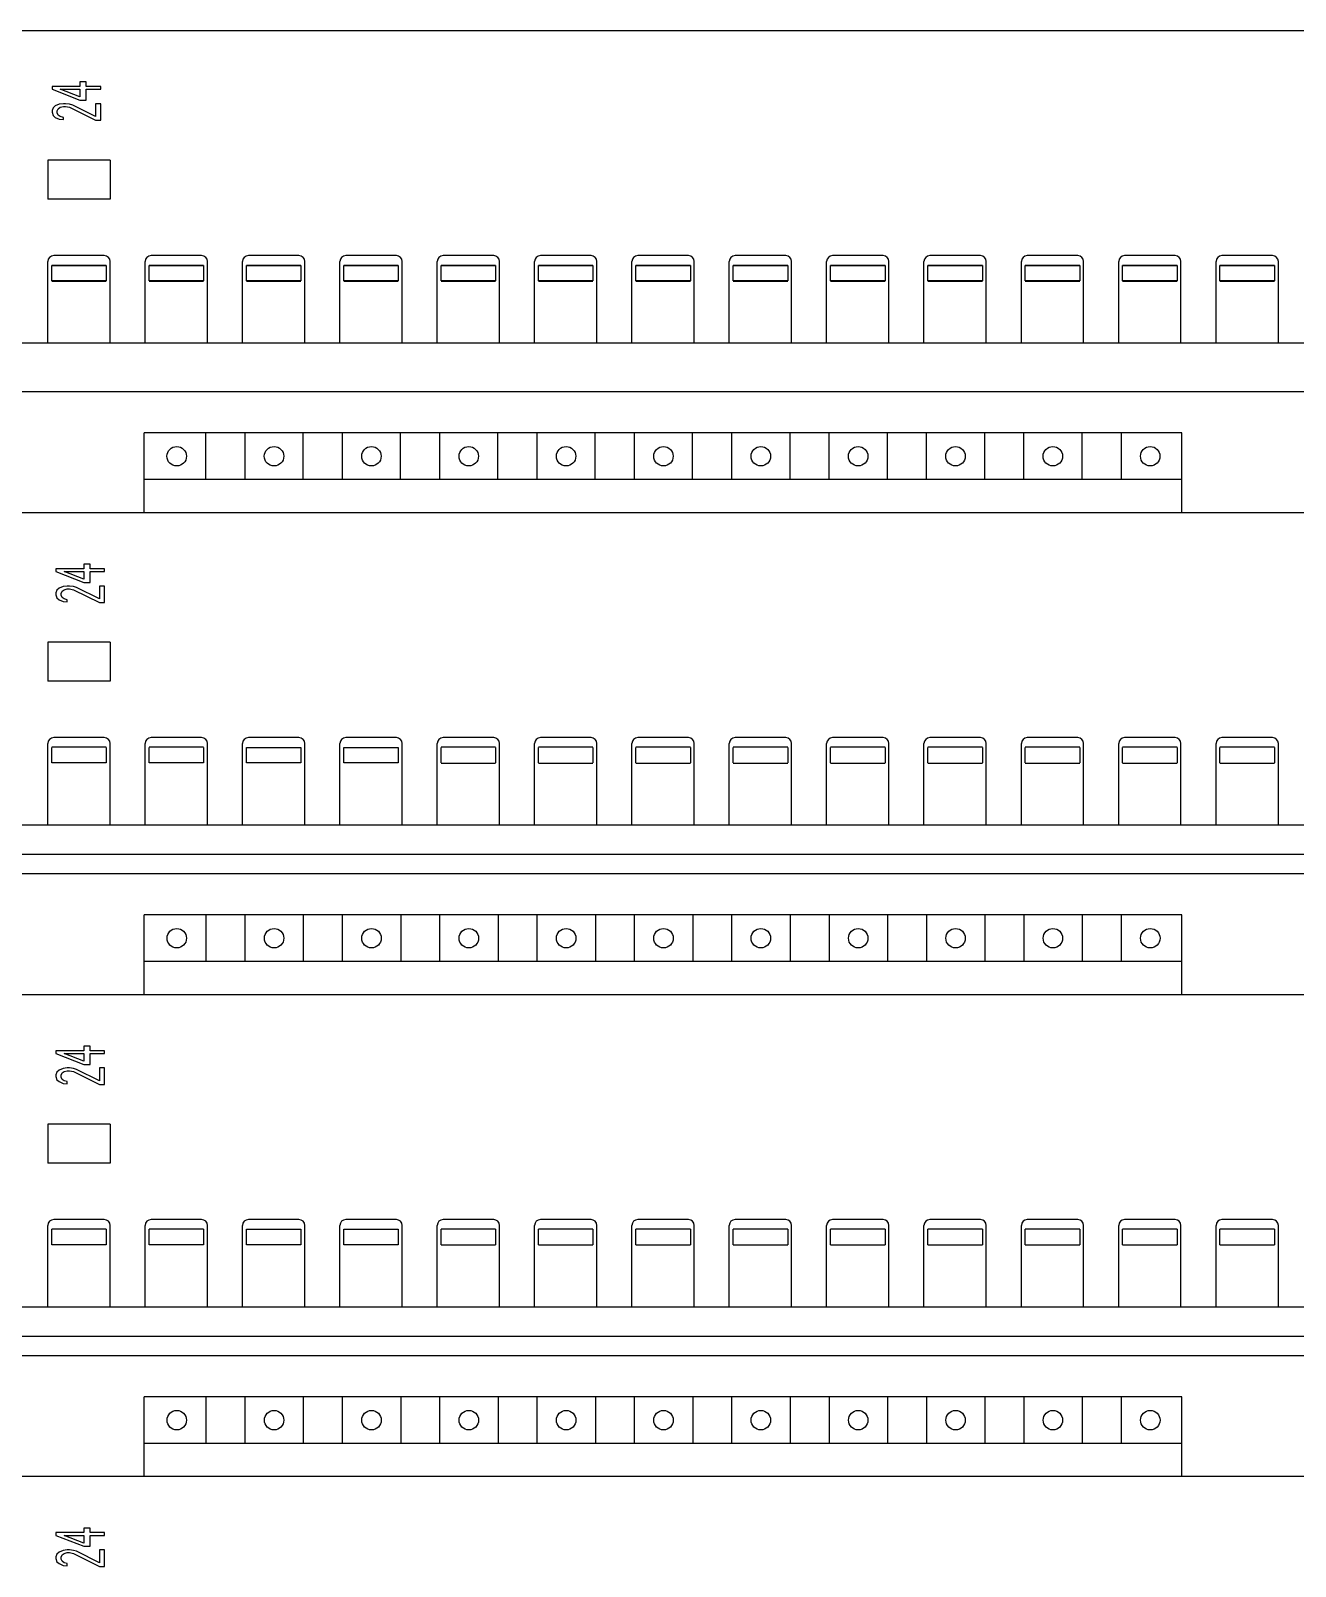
# Model space of a CAD drawing. Extents: x 10 to 610, y -247 to 1644.
# Drawn here: x 235.41 to 247.49, y 121.6 to 136.27 of the extents above; entities that cross this region are included whole.
import ezdxf

# ---------------------------------------------------------------- set-up
doc = ezdxf.new("R2010")
doc.units = 0
doc.header["$LTSCALE"] = 5
doc.header["$MEASUREMENT"] = 0
doc.layers.get('0').update_dxf_attribs({"linetype": 'CONTINUOUS'})

# ---------------------------------------------------------------- blocks, each defined once
blk = doc.blocks.new('L50')
at = {"color": 7, "linetype": 'Continuous'}
for p, q in [((285.5, 239.401), (-1.5, 239.401)), ((141.83, 236.779), (141.511, 236.779)), ((141.511, 236.779), (141.511, 236.545)), ((141.83, 236.545), (141.83, 236.779)), ((141.511, 236.545), (140.075, 236.545)), ((140.075, 236.545), (140.075, 236.405)), ((140.075, 236.405), (141.511, 235.843)), ((141.511, 236.007), (140.5, 236.405)), ((140.5, 236.405), (141.511, 236.405)), ((141.511, 236.405), (141.511, 236.007)), ((141.511, 235.843), (141.83, 235.843)), ((142.575, 236.545), (141.83, 236.545)), ((141.83, 236.405), (142.575, 236.405)), ((141.83, 235.843), (141.83, 236.405)), ((142.575, 236.405), (142.575, 236.545)), ((140.128, 235.445), (140.075, 235.305)), ((140.075, 235.305), (140.075, 235.212)), ((140.075, 235.212), (140.128, 235.048)), ((140.234, 235.539), (140.128, 235.445)), ((140.128, 235.048), (140.234, 234.954)), ((140.447, 235.633), (140.234, 235.539)), ((140.341, 235.282), (140.394, 235.399)), ((140.341, 235.188), (140.341, 235.282)), ((140.394, 235.071), (140.341, 235.188)), ((140.394, 235.399), (140.5, 235.469)), ((140.5, 235.001), (140.394, 235.071)), ((140.66, 235.656), (140.447, 235.633)), ((140.5, 235.469), (140.66, 235.516)), ((140.66, 234.954), (140.5, 235.001)), ((140.766, 235.656), (140.66, 235.656)), ((140.66, 235.516), (140.766, 235.516)), ((140.979, 235.633), (140.766, 235.656)), ((140.766, 235.516), (140.979, 235.469)), ((141.138, 235.586), (140.979, 235.633)), ((140.979, 235.469), (142.309, 234.814)), ((142.309, 235.001), (141.138, 235.586)), ((142.575, 235.656), (142.309, 235.656)), ((142.309, 235.656), (142.309, 235.001)), ((142.575, 234.814), (142.575, 235.656)), ((140.234, 234.954), (140.44, 234.864)), ((140.447, 234.861), (140.66, 234.837)), ((140.66, 234.837), (140.66, 234.954)), ((142.309, 234.814), (142.575, 234.814)), ((143.06, 232.751), (139.86, 232.751)), ((139.86, 232.751), (139.86, 230.751)), ((143.06, 232.751), (143.06, 230.751)), ((143.06, 230.751), (139.86, 230.751)), ((139.86, 223.351), (139.86, 227.551)), ((140.06, 227.371), (142.86, 227.371)), ((140.06, 227.351), (142.86, 227.351)), ((140.06, 226.551), (140.06, 227.351)), ((142.76, 227.851), (140.16, 227.851)), ((142.86, 227.351), (142.86, 226.551)), ((143.06, 223.351), (143.06, 227.551)), ((144.86, 223.351), (144.86, 227.551)), ((145.06, 227.371), (147.86, 227.371)), ((145.06, 227.351), (147.86, 227.351)), ((145.06, 226.551), (145.06, 227.351)), ((147.76, 227.851), (145.16, 227.851)), ((147.86, 227.351), (147.86, 226.551)), ((148.06, 223.351), (148.06, 227.551)), ((149.86, 223.351), (149.86, 227.551)), ((150.06, 227.371), (152.86, 227.371)), ((150.06, 227.351), (152.86, 227.351)), ((150.06, 226.551), (150.06, 227.351)), ((152.76, 227.851), (150.16, 227.851)), ((152.86, 227.351), (152.86, 226.551)), ((153.06, 223.351), (153.06, 227.551)), ((154.86, 223.351), (154.86, 227.551)), ((155.06, 227.371), (157.86, 227.371)), ((155.06, 227.351), (157.86, 227.351)), ((155.06, 226.551), (155.06, 227.351)), ((157.76, 227.851), (155.16, 227.851)), ((157.86, 227.351), (157.86, 226.551)), ((158.06, 223.351), (158.06, 227.551)), ((159.86, 223.351), (159.86, 227.551)), ((160.06, 227.371), (162.86, 227.371)), ((160.06, 227.351), (162.86, 227.351)), ((160.06, 226.551), (160.06, 227.351)), ((162.76, 227.851), (160.16, 227.851)), ((161.155, 227.351), (161.155, 227.371)), ((162.86, 227.351), (162.86, 226.551)), ((163.06, 223.351), (163.06, 227.551)), ((164.86, 223.351), (164.86, 227.551)), ((165.06, 227.371), (167.86, 227.371)), ((165.06, 227.351), (167.86, 227.351)), ((165.06, 226.551), (165.06, 227.351)), ((167.76, 227.851), (165.16, 227.851)), ((167.86, 227.351), (167.86, 226.551)), ((168.06, 223.351), (168.06, 227.551)), ((169.86, 223.351), (169.86, 227.551)), ((170.06, 227.371), (172.86, 227.371)), ((170.06, 227.351), (172.86, 227.351)), ((170.06, 226.551), (170.06, 227.351)), ((172.76, 227.851), (170.16, 227.851)), ((172.86, 227.351), (172.86, 226.551)), ((173.06, 223.351), (173.06, 227.551)), ((174.86, 223.351), (174.86, 227.551)), ((175.06, 227.371), (177.86, 227.371)), ((175.06, 227.351), (177.86, 227.351)), ((175.06, 226.551), (175.06, 227.351)), ((177.76, 227.851), (175.16, 227.851)), ((177.86, 227.351), (177.86, 226.551)), ((178.06, 223.351), (178.06, 227.551)), ((179.86, 223.351), (179.86, 227.551)), ((180.06, 227.371), (182.86, 227.371)), ((180.06, 227.351), (182.86, 227.351)), ((180.06, 226.551), (180.06, 227.351)), ((182.76, 227.851), (180.16, 227.851)), ((182.86, 227.351), (182.86, 226.551)), ((183.06, 223.351), (183.06, 227.551)), ((184.86, 223.351), (184.86, 227.551)), ((185.06, 227.371), (187.86, 227.371)), ((185.06, 227.351), (187.86, 227.351)), ((185.06, 226.551), (185.06, 227.351)), ((187.76, 227.851), (185.16, 227.851)), ((187.86, 227.351), (187.86, 226.551)), ((188.06, 223.351), (188.06, 227.551)), ((189.86, 223.351), (189.86, 227.551)), ((190.06, 227.371), (192.86, 227.371)), ((190.06, 227.351), (192.86, 227.351)), ((190.06, 226.551), (190.06, 227.351)), ((192.76, 227.851), (190.16, 227.851)), ((191.155, 227.351), (191.155, 227.371)), ((192.86, 227.351), (192.86, 226.551)), ((193.06, 223.351), (193.06, 227.551)), ((194.86, 223.351), (194.86, 227.551)), ((195.06, 227.371), (197.86, 227.371)), ((195.06, 227.351), (197.86, 227.351)), ((195.06, 226.551), (195.06, 227.351)), ((197.76, 227.851), (195.16, 227.851)), ((197.86, 227.351), (197.86, 226.551)), ((198.06, 223.351), (198.06, 227.551)), ((199.86, 223.351), (199.86, 227.551)), ((200.06, 227.371), (202.86, 227.371)), ((200.06, 227.351), (202.86, 227.351)), ((200.06, 226.551), (200.06, 227.351)), ((202.76, 227.851), (200.16, 227.851)), ((202.86, 227.351), (202.86, 226.551)), ((203.06, 223.351), (203.06, 227.551)), ((142.86, 226.551), (140.06, 226.551)), ((142.86, 226.531), (140.06, 226.531)), ((147.86, 226.551), (145.06, 226.551)), ((147.86, 226.531), (145.06, 226.531)), ((152.86, 226.551), (150.06, 226.551)), ((152.86, 226.531), (150.06, 226.531)), ((157.86, 226.551), (155.06, 226.551)), ((157.86, 226.531), (155.06, 226.531)), ((162.86, 226.551), (160.06, 226.551)), ((162.86, 226.531), (160.06, 226.531)), ((167.86, 226.551), (165.06, 226.551)), ((167.86, 226.531), (165.06, 226.531)), ((172.86, 226.551), (170.06, 226.551)), ((172.86, 226.531), (170.06, 226.531)), ((177.86, 226.551), (175.06, 226.551)), ((177.86, 226.531), (175.06, 226.531)), ((182.86, 226.551), (180.06, 226.551)), ((182.86, 226.531), (180.06, 226.531)), ((187.86, 226.551), (185.06, 226.551)), ((187.86, 226.531), (185.06, 226.531)), ((192.86, 226.551), (190.06, 226.551)), ((192.86, 226.531), (190.06, 226.531)), ((197.86, 226.551), (195.06, 226.551)), ((197.86, 226.531), (195.06, 226.531)), ((202.86, 226.551), (200.06, 226.551)), ((202.86, 226.531), (200.06, 226.531)), ((271.96, 223.351), (22.6, 223.351)), ((268.96, 220.851), (11.93, 220.851)), ((198.1, 218.751), (144.8, 218.751)), ((144.8, 214.651), (144.8, 218.751)), ((147.979, 216.351), (147.979, 218.751)), ((149.979, 218.751), (149.979, 216.351)), ((152.979, 216.351), (152.979, 218.751)), ((154.979, 218.751), (154.979, 216.351)), ((157.979, 216.351), (157.979, 218.751)), ((159.979, 218.751), (159.979, 216.351)), ((162.979, 216.351), (162.979, 218.751)), ((164.979, 218.751), (164.979, 216.351)), ((167.979, 216.351), (167.979, 218.751)), ((169.979, 218.751), (169.979, 216.351)), ((172.979, 216.351), (172.979, 218.751)), ((174.979, 218.751), (174.979, 216.351)), ((177.979, 216.351), (177.979, 218.751)), ((179.979, 218.751), (179.979, 216.351)), ((182.979, 216.351), (182.979, 218.751)), ((184.979, 218.751), (184.979, 216.351)), ((187.979, 216.351), (187.979, 218.751)), ((189.979, 218.751), (189.979, 216.351)), ((192.979, 216.351), (192.979, 218.751)), ((194.979, 218.751), (194.979, 216.351)), ((198.1, 214.651), (198.1, 218.751)), ((198.1, 216.351), (144.8, 216.351)), ((285.5, 214.651), (-1.5, 214.651)), ((285.5, 214.649), (-1.5, 214.649)), ((141.712, 211.773), (140.276, 211.773)), ((140.276, 211.773), (140.276, 211.633)), ((140.276, 211.633), (141.712, 211.071)), ((141.712, 211.235), (140.701, 211.633)), ((140.701, 211.633), (141.712, 211.633)), ((142.031, 212.007), (141.712, 212.007)), ((141.712, 212.007), (141.712, 211.773)), ((141.712, 211.633), (141.712, 211.235)), ((142.031, 211.773), (142.031, 212.007)), ((142.776, 211.773), (142.031, 211.773)), ((142.031, 211.633), (142.776, 211.633)), ((142.031, 211.071), (142.031, 211.633)), ((142.776, 211.633), (142.776, 211.773)), ((140.329, 210.673), (140.276, 210.533)), ((140.435, 210.767), (140.329, 210.673)), ((140.648, 210.861), (140.435, 210.767)), ((140.542, 210.51), (140.595, 210.627)), ((140.595, 210.627), (140.701, 210.697)), ((140.861, 210.884), (140.648, 210.861)), ((140.701, 210.697), (140.861, 210.744)), ((140.967, 210.884), (140.861, 210.884)), ((140.861, 210.744), (140.967, 210.744)), ((141.18, 210.861), (140.967, 210.884)), ((140.967, 210.744), (141.18, 210.697)), ((141.34, 210.814), (141.18, 210.861)), ((141.18, 210.697), (142.51, 210.042)), ((142.51, 210.229), (141.34, 210.814)), ((141.712, 211.071), (142.031, 211.071)), ((142.776, 210.884), (142.51, 210.884)), ((142.51, 210.884), (142.51, 210.229)), ((142.776, 210.042), (142.776, 210.884)), ((140.276, 210.533), (140.276, 210.44)), ((140.276, 210.44), (140.329, 210.276)), ((140.329, 210.276), (140.435, 210.182)), ((140.435, 210.182), (140.641, 210.092)), ((140.542, 210.416), (140.542, 210.51)), ((140.595, 210.299), (140.542, 210.416)), ((140.701, 210.229), (140.595, 210.299)), ((140.648, 210.089), (140.861, 210.065)), ((140.861, 210.182), (140.701, 210.229)), ((140.861, 210.065), (140.861, 210.182)), ((142.51, 210.042), (142.776, 210.042)), ((143.06, 207.999), (139.86, 207.999)), ((139.86, 207.999), (139.86, 205.999)), ((143.06, 207.999), (143.06, 205.999)), ((143.06, 205.999), (139.86, 205.999)), ((139.86, 198.599), (139.86, 202.799)), ((142.76, 203.099), (140.16, 203.099)), ((143.06, 198.599), (143.06, 202.799)), ((144.86, 198.599), (144.86, 202.799)), ((147.76, 203.099), (145.16, 203.099)), ((148.06, 198.599), (148.06, 202.799)), ((149.86, 198.599), (149.86, 202.799)), ((152.76, 203.099), (150.16, 203.099)), ((153.06, 198.599), (153.06, 202.799)), ((154.86, 198.599), (154.86, 202.799)), ((157.76, 203.099), (155.16, 203.099)), ((158.06, 198.599), (158.06, 202.799)), ((159.86, 198.599), (159.86, 202.799)), ((162.76, 203.099), (160.16, 203.099)), ((163.06, 198.599), (163.06, 202.799)), ((164.86, 198.599), (164.86, 202.799)), ((167.76, 203.099), (165.16, 203.099)), ((168.06, 198.599), (168.06, 202.799)), ((169.86, 198.599), (169.86, 202.799)), ((172.76, 203.099), (170.16, 203.099)), ((173.06, 198.599), (173.06, 202.799)), ((174.86, 198.599), (174.86, 202.799)), ((177.76, 203.099), (175.16, 203.099)), ((178.06, 198.599), (178.06, 202.799)), ((179.86, 198.599), (179.86, 202.799)), ((182.76, 203.099), (180.16, 203.099)), ((183.06, 198.599), (183.06, 202.799)), ((184.86, 198.599), (184.86, 202.799)), ((187.76, 203.099), (185.16, 203.099)), ((188.06, 198.599), (188.06, 202.799)), ((189.86, 198.599), (189.86, 202.799)), ((192.76, 203.099), (190.16, 203.099)), ((193.06, 198.599), (193.06, 202.799)), ((194.86, 198.599), (194.86, 202.799)), ((197.76, 203.099), (195.16, 203.099)), ((198.06, 198.599), (198.06, 202.799)), ((199.86, 198.599), (199.86, 202.799)), ((202.76, 203.099), (200.16, 203.099)), ((203.06, 198.599), (203.06, 202.799)), ((140.06, 202.619), (142.86, 202.619)), ((140.06, 201.799), (140.06, 202.599)), ((142.86, 202.599), (142.86, 201.799)), ((145.06, 202.619), (147.86, 202.619)), ((145.06, 201.799), (145.06, 202.599)), ((147.86, 202.599), (147.86, 201.799)), ((150.06, 202.599), (152.86, 202.599)), ((150.06, 201.799), (150.06, 202.599)), ((152.86, 202.599), (152.86, 201.799)), ((155.06, 202.599), (157.86, 202.599)), ((155.06, 201.799), (155.06, 202.599)), ((157.86, 202.599), (157.86, 201.799)), ((160.06, 202.619), (162.86, 202.619)), ((160.06, 201.799), (160.06, 202.599)), ((162.86, 202.599), (162.86, 201.799)), ((165.06, 202.619), (167.86, 202.619)), ((165.06, 201.799), (165.06, 202.599)), ((167.86, 202.599), (167.86, 201.799)), ((170.06, 202.619), (172.86, 202.619)), ((170.06, 201.799), (170.06, 202.599)), ((172.86, 202.599), (172.86, 201.799)), ((175.06, 202.619), (177.86, 202.619)), ((175.06, 201.799), (175.06, 202.599)), ((177.86, 202.599), (177.86, 201.799)), ((180.06, 202.619), (182.86, 202.619)), ((180.06, 201.799), (180.06, 202.599)), ((182.86, 202.599), (182.86, 201.799)), ((185.06, 202.619), (187.86, 202.619)), ((185.06, 201.799), (185.06, 202.599)), ((187.86, 202.599), (187.86, 201.799)), ((190.06, 202.619), (192.86, 202.619)), ((190.06, 201.799), (190.06, 202.599)), ((192.86, 202.599), (192.86, 201.799)), ((195.06, 202.619), (197.86, 202.619)), ((195.06, 201.799), (195.06, 202.599)), ((197.86, 202.599), (197.86, 201.799)), ((200.06, 202.619), (202.86, 202.619)), ((200.06, 201.799), (200.06, 202.599)), ((202.86, 202.599), (202.86, 201.799)), ((142.86, 201.799), (140.06, 201.799)), ((147.86, 201.799), (145.06, 201.799)), ((152.86, 201.799), (150.06, 201.799)), ((157.86, 201.799), (155.06, 201.799)), ((162.86, 201.779), (160.06, 201.779)), ((167.86, 201.779), (165.06, 201.779)), ((172.86, 201.779), (170.06, 201.779)), ((177.86, 201.779), (175.06, 201.779)), ((182.86, 201.779), (180.06, 201.779)), ((187.86, 201.779), (185.06, 201.779)), ((192.86, 201.779), (190.06, 201.779)), ((197.86, 201.779), (195.06, 201.779)), ((202.86, 201.779), (200.06, 201.779)), ((271.96, 198.599), (22.6, 198.599)), ((268.96, 197.099), (22.6, 197.099)), ((268.96, 196.099), (11.93, 196.099)), ((198.1, 193.999), (144.8, 193.999)), ((144.8, 189.899), (144.8, 193.999)), ((147.982, 193.999), (147.982, 191.599)), ((149.982, 193.999), (149.982, 191.599)), ((152.982, 193.999), (152.982, 191.599)), ((154.982, 193.999), (154.982, 191.599)), ((157.982, 193.999), (157.982, 191.599)), ((159.982, 193.999), (159.982, 191.599)), ((162.982, 193.999), (162.982, 191.599)), ((164.982, 193.999), (164.982, 191.599)), ((167.982, 193.999), (167.982, 191.599)), ((169.982, 193.999), (169.982, 191.599)), ((172.982, 193.999), (172.982, 191.599)), ((174.982, 193.999), (174.982, 191.599)), ((177.982, 193.999), (177.982, 191.599)), ((179.982, 193.999), (179.982, 191.599)), ((182.982, 193.999), (182.982, 191.599)), ((184.982, 193.999), (184.982, 191.599)), ((187.982, 193.999), (187.982, 191.599)), ((189.982, 193.999), (189.982, 191.599)), ((192.982, 193.999), (192.982, 191.599)), ((194.982, 193.999), (194.982, 191.599)), ((198.1, 189.899), (198.1, 193.999)), ((198.1, 191.599), (144.8, 191.599)), ((285.5, 189.899), (-1.5, 189.899)), ((285.5, 189.899), (-1.5, 189.899)), ((141.712, 187.023), (140.276, 187.023)), ((140.276, 187.023), (140.276, 186.883)), ((142.031, 187.257), (141.712, 187.257)), ((141.712, 187.257), (141.712, 187.023)), ((142.031, 187.023), (142.031, 187.257)), ((142.776, 187.023), (142.031, 187.023)), ((142.776, 186.883), (142.776, 187.023)), ((140.276, 186.883), (141.712, 186.321)), ((140.648, 186.111), (140.435, 186.017)), ((140.861, 186.134), (140.648, 186.111)), ((141.712, 186.485), (140.701, 186.883)), ((140.701, 186.883), (141.712, 186.883)), ((140.967, 186.134), (140.861, 186.134)), ((141.18, 186.111), (140.967, 186.134)), ((141.34, 186.064), (141.18, 186.111)), ((141.712, 186.883), (141.712, 186.485)), ((141.712, 186.321), (142.031, 186.321)), ((142.031, 186.883), (142.776, 186.883)), ((142.031, 186.321), (142.031, 186.883)), ((142.776, 186.134), (142.51, 186.134)), ((142.51, 186.134), (142.51, 185.479)), ((142.776, 185.292), (142.776, 186.134)), ((140.329, 185.923), (140.276, 185.783)), ((140.276, 185.783), (140.276, 185.69)), ((140.276, 185.69), (140.329, 185.526)), ((140.435, 186.017), (140.329, 185.923)), ((140.329, 185.526), (140.435, 185.432)), ((140.435, 185.432), (140.641, 185.342)), ((140.542, 185.76), (140.595, 185.877)), ((140.542, 185.666), (140.542, 185.76)), ((140.595, 185.549), (140.542, 185.666)), ((140.595, 185.877), (140.701, 185.947)), ((140.701, 185.479), (140.595, 185.549)), ((140.648, 185.339), (140.861, 185.315)), ((140.701, 185.947), (140.861, 185.994)), ((140.861, 185.432), (140.701, 185.479)), ((140.861, 185.994), (140.967, 185.994)), ((140.861, 185.315), (140.861, 185.432)), ((140.967, 185.994), (141.18, 185.947)), ((141.18, 185.947), (142.51, 185.292)), ((142.51, 185.479), (141.34, 186.064)), ((142.51, 185.292), (142.776, 185.292)), ((143.06, 183.249), (139.86, 183.249)), ((139.86, 183.249), (139.86, 181.249)), ((143.06, 183.249), (143.06, 181.249)), ((143.06, 181.249), (139.86, 181.249)), ((142.76, 178.349), (140.16, 178.349)), ((147.76, 178.349), (145.16, 178.349)), ((152.76, 178.349), (150.16, 178.349)), ((157.76, 178.349), (155.16, 178.349)), ((162.76, 178.349), (160.16, 178.349)), ((167.76, 178.349), (165.16, 178.349)), ((172.76, 178.349), (170.16, 178.349)), ((177.76, 178.349), (175.16, 178.349)), ((182.76, 178.349), (180.16, 178.349)), ((187.76, 178.349), (185.16, 178.349)), ((192.76, 178.349), (190.16, 178.349)), ((197.76, 178.349), (195.16, 178.349)), ((202.76, 178.349), (200.16, 178.349)), ((139.86, 173.849), (139.86, 178.049)), ((140.06, 177.869), (142.86, 177.869)), ((140.06, 177.049), (140.06, 177.849)), ((142.86, 177.849), (142.86, 177.049)), ((143.06, 173.849), (143.06, 178.049)), ((144.86, 173.849), (144.86, 178.049)), ((145.06, 177.869), (147.86, 177.869)), ((145.06, 177.049), (145.06, 177.849)), ((147.86, 177.849), (147.86, 177.049)), ((148.06, 173.849), (148.06, 178.049)), ((149.86, 173.849), (149.86, 178.049)), ((150.06, 177.849), (152.86, 177.849)), ((150.06, 177.049), (150.06, 177.849)), ((152.86, 177.849), (152.86, 177.049)), ((153.06, 173.849), (153.06, 178.049)), ((154.86, 173.849), (154.86, 178.049)), ((155.06, 177.849), (157.86, 177.849)), ((155.06, 177.049), (155.06, 177.849)), ((157.86, 177.849), (157.86, 177.049)), ((158.06, 173.849), (158.06, 178.049)), ((159.86, 173.849), (159.86, 178.049)), ((160.06, 177.869), (162.86, 177.869)), ((160.06, 177.049), (160.06, 177.849)), ((162.86, 177.849), (162.86, 177.049)), ((163.06, 173.849), (163.06, 178.049)), ((164.86, 173.849), (164.86, 178.049)), ((165.06, 177.869), (167.86, 177.869)), ((165.06, 177.049), (165.06, 177.849)), ((167.86, 177.849), (167.86, 177.049)), ((168.06, 173.849), (168.06, 178.049)), ((169.86, 173.849), (169.86, 178.049)), ((170.06, 177.869), (172.86, 177.869)), ((170.06, 177.049), (170.06, 177.849)), ((172.86, 177.849), (172.86, 177.049)), ((173.06, 173.849), (173.06, 178.049)), ((174.86, 173.849), (174.86, 178.049)), ((175.06, 177.869), (177.86, 177.869)), ((175.06, 177.049), (175.06, 177.849)), ((177.86, 177.849), (177.86, 177.049)), ((178.06, 173.849), (178.06, 178.049)), ((179.86, 173.849), (179.86, 178.049)), ((180.06, 177.869), (182.86, 177.869)), ((180.06, 177.049), (180.06, 177.849)), ((182.86, 177.849), (182.86, 177.049)), ((183.06, 173.849), (183.06, 178.049)), ((184.86, 173.849), (184.86, 178.049)), ((185.06, 177.869), (187.86, 177.869)), ((185.06, 177.049), (185.06, 177.849)), ((187.86, 177.849), (187.86, 177.049)), ((188.06, 173.849), (188.06, 178.049)), ((189.86, 173.849), (189.86, 178.049)), ((190.06, 177.869), (192.86, 177.869)), ((190.06, 177.049), (190.06, 177.849)), ((192.86, 177.849), (192.86, 177.049)), ((193.06, 173.849), (193.06, 178.049)), ((194.86, 173.849), (194.86, 178.049)), ((195.06, 177.869), (197.86, 177.869)), ((195.06, 177.049), (195.06, 177.849)), ((197.86, 177.849), (197.86, 177.049)), ((198.06, 173.849), (198.06, 178.049)), ((199.86, 173.849), (199.86, 178.049)), ((200.06, 177.869), (202.86, 177.869)), ((200.06, 177.049), (200.06, 177.849)), ((202.86, 177.849), (202.86, 177.049)), ((203.06, 173.849), (203.06, 178.049)), ((142.86, 177.049), (140.06, 177.049)), ((147.86, 177.049), (145.06, 177.049)), ((152.86, 177.049), (150.06, 177.049)), ((157.86, 177.049), (155.06, 177.049)), ((162.86, 177.029), (160.06, 177.029)), ((167.86, 177.029), (165.06, 177.029)), ((172.86, 177.029), (170.06, 177.029)), ((177.86, 177.029), (175.06, 177.029)), ((182.86, 177.029), (180.06, 177.029)), ((187.86, 177.029), (185.06, 177.029)), ((192.86, 177.029), (190.06, 177.029)), ((197.86, 177.029), (195.06, 177.029)), ((202.86, 177.029), (200.06, 177.029)), ((271.96, 173.849), (22.6, 173.849)), ((268.96, 172.349), (22.6, 172.349)), ((268.96, 171.349), (11.93, 171.349)), ((198.1, 169.249), (144.8, 169.249)), ((144.8, 165.149), (144.8, 169.249)), ((147.982, 169.249), (147.982, 166.849)), ((149.982, 169.249), (149.982, 166.849)), ((152.982, 169.249), (152.982, 166.849)), ((154.982, 169.249), (154.982, 166.849)), ((157.982, 169.249), (157.982, 166.849)), ((159.982, 169.249), (159.982, 166.849)), ((162.982, 169.249), (162.982, 166.849)), ((164.982, 169.249), (164.982, 166.849)), ((167.982, 169.249), (167.982, 166.849)), ((169.982, 169.249), (169.982, 166.849)), ((172.982, 169.249), (172.982, 166.849)), ((174.982, 169.249), (174.982, 166.849)), ((177.982, 169.249), (177.982, 166.849)), ((179.982, 169.249), (179.982, 166.849)), ((182.982, 169.249), (182.982, 166.849)), ((184.982, 169.249), (184.982, 166.849)), ((187.982, 169.249), (187.982, 166.849)), ((189.982, 169.249), (189.982, 166.849)), ((192.982, 169.249), (192.982, 166.849)), ((194.982, 169.249), (194.982, 166.849)), ((198.1, 165.149), (198.1, 169.249)), ((198.1, 166.849), (144.8, 166.849)), ((285.5, 165.149), (-1.5, 165.149)), ((285.5, 165.149), (-1.5, 165.149)), ((142.031, 162.507), (141.712, 162.507)), ((141.712, 162.507), (141.712, 162.273)), ((142.031, 162.273), (142.031, 162.507)), ((141.712, 162.273), (140.276, 162.273)), ((140.276, 162.273), (140.276, 162.133)), ((140.276, 162.133), (141.712, 161.571)), ((141.712, 161.735), (140.701, 162.133)), ((140.701, 162.133), (141.712, 162.133)), ((141.712, 162.133), (141.712, 161.735)), ((142.776, 162.273), (142.031, 162.273)), ((142.031, 162.133), (142.776, 162.133)), ((142.031, 161.571), (142.031, 162.133)), ((142.776, 162.133), (142.776, 162.273)), ((140.329, 161.173), (140.276, 161.033)), ((140.276, 161.033), (140.276, 160.94)), ((140.276, 160.94), (140.329, 160.776)), ((140.435, 161.267), (140.329, 161.173)), ((140.648, 161.361), (140.435, 161.267)), ((140.542, 161.01), (140.595, 161.127)), ((140.542, 160.916), (140.542, 161.01)), ((140.595, 160.799), (140.542, 160.916)), ((140.595, 161.127), (140.701, 161.197)), ((140.861, 161.384), (140.648, 161.361)), ((140.701, 161.197), (140.861, 161.244)), ((140.967, 161.384), (140.861, 161.384)), ((140.861, 161.244), (140.967, 161.244)), ((141.18, 161.361), (140.967, 161.384)), ((140.967, 161.244), (141.18, 161.197)), ((141.34, 161.314), (141.18, 161.361)), ((141.18, 161.197), (142.51, 160.542)), ((142.51, 160.729), (141.34, 161.314)), ((141.712, 161.571), (142.031, 161.571)), ((142.776, 161.384), (142.51, 161.384)), ((142.51, 161.384), (142.51, 160.729)), ((142.776, 160.542), (142.776, 161.384)), ((140.329, 160.776), (140.435, 160.682)), ((140.435, 160.682), (140.641, 160.592)), ((140.701, 160.729), (140.595, 160.799)), ((140.648, 160.589), (140.861, 160.565)), ((140.861, 160.682), (140.701, 160.729)), ((140.861, 160.565), (140.861, 160.682)), ((142.51, 160.542), (142.776, 160.542))]:
    blk.add_line(p, q, dxfattribs=at)
for centre in [(146.479, 217.551), (151.479, 217.551), (156.479, 217.551), (161.479, 217.551), (166.479, 217.551), (171.479, 217.551), (176.479, 217.551), (181.479, 217.551), (186.479, 217.551), (191.479, 217.551), (196.479, 217.551), (146.482, 192.799), (151.482, 192.799), (156.482, 192.799), (161.482, 192.799), (166.482, 192.799), (171.482, 192.799), (176.482, 192.799), (181.482, 192.799), (186.482, 192.799), (191.482, 192.799), (196.482, 192.799), (146.482, 168.049), (151.482, 168.049), (156.482, 168.049), (161.482, 168.049), (166.482, 168.049), (171.482, 168.049), (176.482, 168.049), (181.482, 168.049), (186.482, 168.049), (191.482, 168.049), (196.482, 168.049)]:
    blk.add_circle(centre, 0.5, dxfattribs=at)
for centre, start, end in [((140.16, 227.551), 90, 180), ((142.76, 227.551), 0, 90), ((145.16, 227.551), 90, 180), ((147.76, 227.551), 0, 90), ((150.16, 227.551), 90, 180), ((152.76, 227.551), 0, 90), ((155.16, 227.551), 90, 180), ((157.76, 227.551), 0, 90), ((160.16, 227.551), 90, 180), ((162.76, 227.551), 0, 90), ((165.16, 227.551), 90, 180), ((167.76, 227.551), 0, 90), ((170.16, 227.551), 90, 180), ((172.76, 227.551), 0, 90), ((175.16, 227.551), 90, 180), ((177.76, 227.551), 0, 90), ((180.16, 227.551), 90, 180), ((182.76, 227.551), 0, 90), ((185.16, 227.551), 90, 180), ((187.76, 227.551), 0, 90), ((190.16, 227.551), 90, 180), ((192.76, 227.551), 0, 90), ((195.16, 227.551), 90, 180), ((197.76, 227.551), 0, 90), ((200.16, 227.551), 90, 180), ((202.76, 227.551), 0, 90), ((140.16, 202.799), 90, 180), ((142.76, 202.799), 0, 90), ((145.16, 202.799), 90, 180), ((147.76, 202.799), 0, 90), ((150.16, 202.799), 90, 180), ((152.76, 202.799), 0, 90), ((155.16, 202.799), 90, 180), ((157.76, 202.799), 0, 90), ((160.16, 202.799), 90, 180), ((162.76, 202.799), 0, 90), ((165.16, 202.799), 90, 180), ((167.76, 202.799), 0, 90), ((170.16, 202.799), 90, 180), ((172.76, 202.799), 0, 90), ((175.16, 202.799), 90, 180), ((177.76, 202.799), 0, 90), ((180.16, 202.799), 90, 180), ((182.76, 202.799), 0, 90), ((185.16, 202.799), 90, 180), ((187.76, 202.799), 0, 90), ((190.16, 202.799), 90, 180), ((192.76, 202.799), 0, 90), ((195.16, 202.799), 90, 180), ((197.76, 202.799), 0, 90), ((200.16, 202.799), 90, 180), ((202.76, 202.799), 0, 90), ((140.16, 178.049), 90, 180), ((142.76, 178.049), 0, 90), ((145.16, 178.049), 90, 180), ((147.76, 178.049), 0, 90), ((150.16, 178.049), 90, 180), ((152.76, 178.049), 0, 90), ((155.16, 178.049), 90, 180), ((157.76, 178.049), 0, 90), ((160.16, 178.049), 90, 180), ((162.76, 178.049), 0, 90), ((165.16, 178.049), 90, 180), ((167.76, 178.049), 0, 90), ((170.16, 178.049), 90, 180), ((172.76, 178.049), 0, 90), ((175.16, 178.049), 90, 180), ((177.76, 178.049), 0, 90), ((180.16, 178.049), 90, 180), ((182.76, 178.049), 0, 90), ((185.16, 178.049), 90, 180), ((187.76, 178.049), 0, 90), ((190.16, 178.049), 90, 180), ((192.76, 178.049), 0, 90), ((195.16, 178.049), 90, 180), ((197.76, 178.049), 0, 90), ((200.16, 178.049), 90, 180), ((202.76, 178.049), 0, 90)]:
    blk.add_arc(centre, 0.3, start, end, dxfattribs=at)

msp = doc.modelspace()

# ---------------------------------------------------------------- block references
at = {"linetype": 'Continuous', "xscale": 0.1860223936625646, "yscale": 0.1860223936625646, "zscale": 0.1860223936625646}
msp.add_blockref('L50', (209.558, 91.74), dxfattribs=at)

doc.saveas('drawing.dxf')
